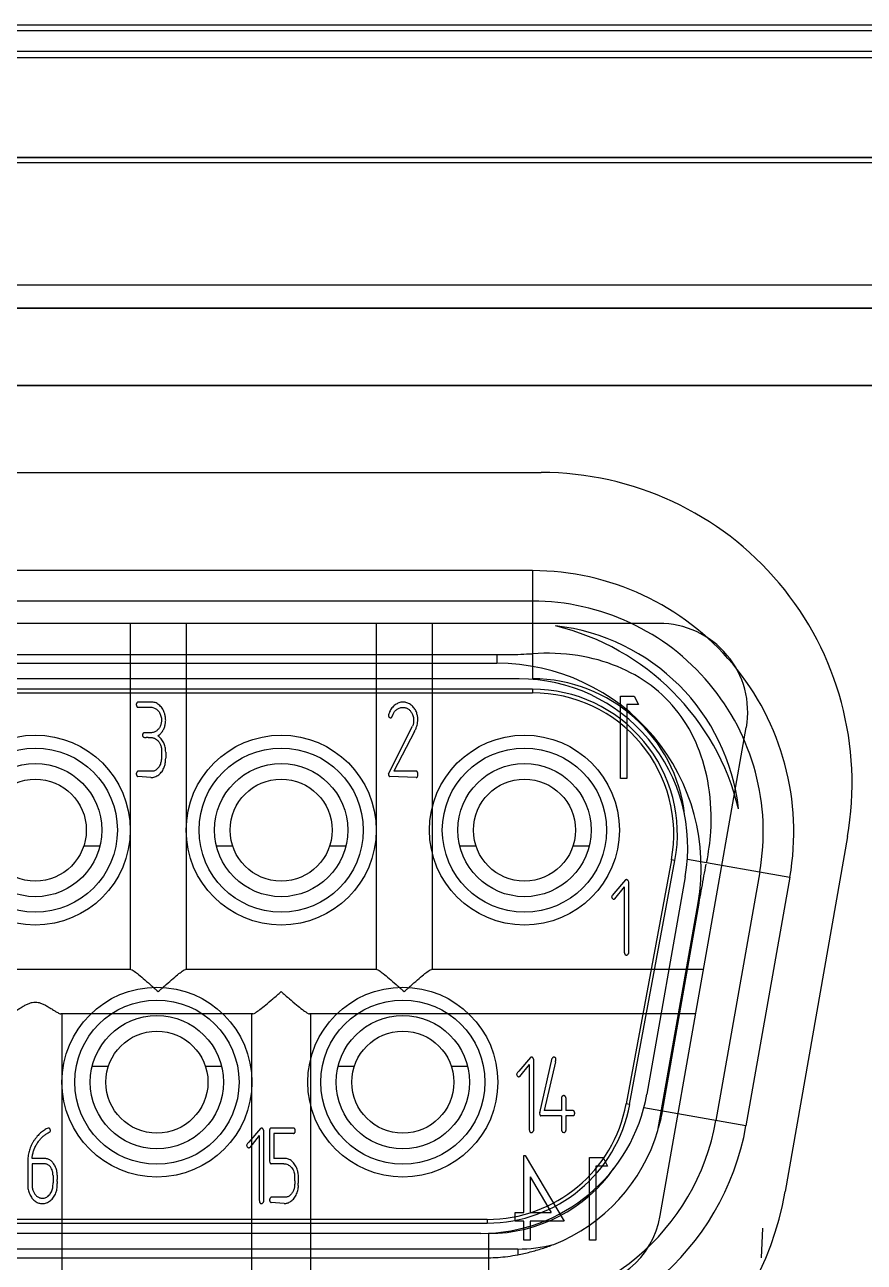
# Model space of a CAD drawing. Header units: millimetres. Extents: x 2423 to 7028, y 909 to 2460.
# Drawn here: x 5359.82 to 5369.28, y 2052.64 to 2066.58 of the extents above; entities that cross this region are included whole.
import ezdxf

# ---------------------------------------------------------------- set-up
doc = ezdxf.new("R2010")
doc.units = ezdxf.units.MM

msp = doc.modelspace()

# ---------------------------------------------------------------- linework, layer by layer
for p, q in [((5319.893, 2066.582), (5377.893, 2066.582)), ((5377.893, 2066.514), (5319.893, 2066.514)), ((5377.893, 2066.282), (5319.893, 2066.282)), ((5319.893, 2066.214), (5377.893, 2066.214)), ((5322.843, 2065.087), (5374.943, 2065.087)), ((5374.943, 2065.086), (5322.843, 2065.086)), ((5374.893, 2065.024), (5322.893, 2065.024)), ((5322.893, 2063.65), (5374.893, 2063.65)), ((5374.743, 2063.388), (5323.043, 2063.388)), ((5323.043, 2063.387), (5374.743, 2063.387)), ((5323.468, 2062.517), (5374.318, 2062.517)), ((5374.318, 2062.516), (5323.468, 2062.516)), ((5332.143, 2061.537), (5365.643, 2061.537)), ((5365.543, 2060.431), (5332.243, 2060.431)), ((5365.543, 2060.431), (5365.543, 2059.212)), ((5365.543, 2060.087), (5332.243, 2060.087)), ((5366.968, 2059.837), (5330.818, 2059.837)), ((5361.013, 2059.837), (5361.013, 2055.937)), ((5361.643, 2059.837), (5361.643, 2055.937)), ((5363.783, 2059.837), (5363.783, 2055.937)), ((5364.413, 2059.837), (5364.413, 2055.937)), ((5332.643, 2059.485), (5365.143, 2059.485)), ((5332.643, 2059.387), (5365.143, 2059.387)), ((5365.143, 2059.485), (5365.143, 2059.387)), ((5365.393, 2059.212), (5332.393, 2059.212)), ((5365.543, 2059.095), (5332.243, 2059.095)), ((5332.243, 2059.055), (5365.543, 2059.055)), ((5365.543, 2059.095), (5365.543, 2059.055)), ((5366.535, 2058.087), (5366.535, 2059.017)), ((5366.535, 2059.017), (5366.688, 2059.017)), ((5366.688, 2059.017), (5366.738, 2058.922)), ((5361.259, 2058.89), (5361.098, 2058.89)), ((5361.262, 2058.949), (5361.099, 2058.949)), ((5361.284, 2058.883), (5361.259, 2058.89)), ((5366.606, 2058.922), (5366.606, 2058.087)), ((5366.738, 2058.922), (5366.606, 2058.922)), ((5363.963, 2058.789), (5363.973, 2058.814)), ((5361.231, 2058.603), (5361.215, 2058.603)), ((5363.922, 2058.143), (5364.193, 2058.679)), ((5364.216, 2058.62), (5363.981, 2058.17)), ((5366.983, 2053.163), (5367.952, 2058.663)), ((5361.213, 2058.55), (5361.191, 2058.55)), ((5361.364, 2058.42), (5361.364, 2058.401)), ((5361.364, 2058.367), (5361.364, 2058.332)), ((5361.412, 2058.386), (5361.412, 2058.318)), ((5361.098, 2058.17), (5361.092, 2058.166)), ((5361.259, 2058.17), (5361.098, 2058.17)), ((5363.922, 2058.144), (5363.922, 2058.131)), ((5364.239, 2058.17), (5363.981, 2058.17)), ((5361.246, 2058.099), (5361.097, 2058.111)), ((5364.235, 2058.099), (5363.937, 2058.111)), ((5366.606, 2058.087), (5366.535, 2058.087)), ((5360.671, 2057.327), (5360.489, 2057.327)), ((5362.167, 2057.327), (5361.985, 2057.327)), ((5363.441, 2057.327), (5363.259, 2057.327)), ((5364.907, 2057.327), (5364.725, 2057.327)), ((5366.181, 2057.327), (5365.999, 2057.327)), ((5369.09, 2057.434), (5368.39, 2053.434)), ((5367.108, 2057.172), (5366.599, 2054.422)), ((5366.638, 2054.415), (5367.148, 2057.165)), ((5367.148, 2057.165), (5367.108, 2057.172)), ((5367.288, 2057.179), (5368.442, 2056.976)), ((5367.494, 2057.087), (5367.501, 2057.123)), ((5368.103, 2057.036), (5367.609, 2054.236)), ((5366.592, 2056.945), (5366.459, 2056.791)), ((5366.621, 2056.934), (5366.624, 2056.922)), ((5366.624, 2056.922), (5366.624, 2056.118)), ((5367.264, 2056.982), (5366.832, 2054.532)), ((5368.442, 2056.976), (5367.948, 2054.176)), ((5366.459, 2056.791), (5366.444, 2056.774)), ((5366.577, 2056.867), (5366.469, 2056.731)), ((5366.577, 2056.867), (5366.577, 2056.148)), ((5366.956, 2054.124), (5367.408, 2056.688)), ((5367.007, 2054.342), (5367.42, 2056.685)), ((5367.408, 2056.688), (5367.42, 2056.685)), ((5361.019, 2055.937), (5358.866, 2055.937)), ((5363.789, 2055.937), (5361.636, 2055.937)), ((5367.472, 2055.937), (5364.406, 2055.937)), ((5362.393, 2055.437), (5360.232, 2055.437)), ((5360.243, 2055.437), (5360.243, 2052.337)), ((5362.383, 2052.337), (5362.383, 2055.437)), ((5367.384, 2055.437), (5363.033, 2055.437)), ((5363.043, 2055.437), (5363.043, 2052.337)), ((5365.522, 2054.945), (5365.389, 2054.791)), ((5365.551, 2054.934), (5365.554, 2054.922)), ((5365.625, 2054.32), (5365.767, 2054.936)), ((5360.585, 2054.847), (5360.767, 2054.847)), ((5361.859, 2054.847), (5362.041, 2054.847)), ((5363.355, 2054.847), (5363.537, 2054.847)), ((5364.629, 2054.847), (5364.811, 2054.847)), ((5365.389, 2054.791), (5365.374, 2054.774)), ((5365.507, 2054.867), (5365.399, 2054.731)), ((5365.507, 2054.867), (5365.507, 2054.148)), ((5365.554, 2054.922), (5365.554, 2054.118)), ((5365.801, 2054.895), (5365.674, 2054.347)), ((5365.872, 2054.496), (5365.872, 2054.347)), ((5365.919, 2054.49), (5365.919, 2054.347)), ((5366.638, 2054.415), (5366.599, 2054.422)), ((5367.948, 2054.176), (5366.798, 2054.379)), ((5365.626, 2054.324), (5365.624, 2054.309)), ((5365.872, 2054.288), (5365.638, 2054.288)), ((5365.872, 2054.347), (5365.674, 2054.347)), ((5365.872, 2054.288), (5365.872, 2054.122)), ((5366.003, 2054.347), (5365.919, 2054.347)), ((5365.919, 2054.288), (5365.919, 2054.122)), ((5366.003, 2054.288), (5365.919, 2054.288)), ((5362.481, 2054.145), (5362.348, 2053.991)), ((5362.51, 2054.134), (5362.513, 2054.122)), ((5362.513, 2054.122), (5362.513, 2053.318)), ((5362.583, 2054.13), (5362.583, 2053.776)), ((5362.6, 2054.149), (5362.594, 2054.147)), ((5362.858, 2054.149), (5362.6, 2054.149)), ((5362.63, 2054.09), (5362.63, 2053.807)), ((5362.847, 2054.09), (5362.63, 2054.09)), ((5365.884, 2054.103), (5365.896, 2054.099)), ((5362.348, 2053.991), (5362.333, 2053.974)), ((5362.466, 2054.067), (5362.358, 2053.931)), ((5362.466, 2054.067), (5362.466, 2053.348)), ((5365.445, 2053.197), (5365.445, 2053.841)), ((5365.445, 2053.841), (5365.46, 2053.841)), ((5365.46, 2053.841), (5365.899, 2053.102)), ((5366.185, 2052.887), (5366.185, 2053.817)), ((5366.185, 2053.817), (5366.338, 2053.817)), ((5366.338, 2053.817), (5366.388, 2053.722)), ((5359.859, 2053.787), (5359.859, 2053.493)), ((5360.042, 2053.807), (5359.907, 2053.807)), ((5359.907, 2053.748), (5359.907, 2053.518)), ((5360.042, 2053.748), (5359.907, 2053.748)), ((5362.583, 2053.776), (5362.585, 2053.762)), ((5362.744, 2053.748), (5362.599, 2053.748)), ((5362.763, 2053.807), (5362.63, 2053.807)), ((5366.256, 2053.722), (5366.256, 2052.887)), ((5366.388, 2053.722), (5366.256, 2053.722)), ((5360.143, 2053.615), (5360.143, 2053.532)), ((5360.19, 2053.619), (5360.19, 2053.572)), ((5360.19, 2053.548), (5360.19, 2053.524)), ((5365.517, 2053.599), (5365.517, 2053.197)), ((5365.517, 2053.599), (5365.755, 2053.197)), ((5362.599, 2053.37), (5362.594, 2053.366)), ((5362.759, 2053.37), (5362.599, 2053.37)), ((5362.745, 2053.299), (5362.599, 2053.311)), ((5365.033, 2053.12), (5332.752, 2053.12)), ((5365.033, 2053.12), (5365.033, 2053.079)), ((5365.35, 2053.102), (5365.35, 2053.197)), ((5365.35, 2053.197), (5365.445, 2053.197)), ((5365.517, 2053.197), (5365.755, 2053.197)), ((5332.752, 2053.079), (5365.033, 2053.079)), ((5365.445, 2053.102), (5365.35, 2053.102)), ((5365.445, 2052.887), (5365.445, 2053.102)), ((5365.517, 2053.102), (5365.517, 2052.887)), ((5365.899, 2053.102), (5365.517, 2053.102)), ((5368.136, 2053.021), (5368.119, 2052.687)), ((5364.961, 2052.962), (5332.825, 2052.962)), ((5365.049, 2052.962), (5365.049, 2051.743)), ((5365.517, 2052.887), (5365.445, 2052.887)), ((5366.256, 2052.887), (5366.185, 2052.887)), ((5365.377, 2052.787), (5332.408, 2052.787)), ((5365.377, 2052.787), (5365.377, 2052.722)), ((5332.736, 2052.689), (5365.049, 2052.689))]:
    msp.add_line(p, q)
for centre, radius in [((5359.943, 2057.507), 1.07), ((5362.713, 2057.507), 1.07), ((5365.453, 2057.507), 1.07), ((5359.943, 2057.507), 0.925), ((5362.713, 2057.507), 0.925), ((5365.453, 2057.507), 0.925), ((5359.943, 2057.507), 0.75), ((5362.713, 2057.507), 0.75), ((5365.453, 2057.507), 0.75), ((5359.943, 2057.507), 0.575), ((5362.713, 2057.507), 0.575), ((5365.453, 2057.507), 0.575), ((5361.313, 2054.667), 1.07), ((5364.083, 2054.667), 1.07), ((5361.313, 2054.667), 0.925), ((5364.083, 2054.667), 0.925), ((5361.313, 2054.667), 0.75), ((5364.083, 2054.667), 0.75), ((5361.313, 2054.667), 0.575), ((5364.083, 2054.667), 0.575)]:
    msp.add_circle(centre, radius)
for centre, radius, start, end in [((5365.643, 2058.037), 3.5, 350.07, 90), ((5365.543, 2057.487), 2.944, 350, 90), ((5365.543, 2057.487), 2.6, 350, 90), ((5365.143, 2057.087), 2.8, 13.6441, 76.3559), ((5365.543, 2057.487), 2.336, 6.4037, 83.5963), ((5366.968, 2058.837), 1, 350, 90), ((5365.143, 2057.087), 2.3, 350, 90), ((5365.393, 2057.312), 1.9, 350, 90), ((5365.543, 2057.487), 1.725, 6.3658, 90.0077), ((5365.543, 2057.462), 1.633, 349.5, 90), ((5365.543, 2057.462), 1.592, 349.5, 90), ((5365.068, 2057.644), 2.488, 348.3467, 356.39), ((5364.961, 2054.862), 1.9, 270, 350), ((5365.033, 2054.712), 1.592, 270, 349.5), ((5365.033, 2054.712), 1.633, 270, 349.5), ((5365.049, 2054.687), 2.6, 270, 350), ((5365.051, 2054.688), 1.987, 343.5072, 349.9594), ((5365.049, 2054.687), 2.944, 270, 350), ((5365.049, 2054.687), 1.988, 291.6458, 343.5519), ((5365.049, 2054.687), 1.725, 269.9984, 324.9718), ((5364.942, 2054.037), 3.5, 270, 350.07), ((5365.998, 2053.337), 1, 270, 350), ((5365.377, 2054.387), 1.6, 270, 284.6596)]:
    msp.add_arc(centre, radius, start, end)
for points, knots in [([(5365.143, 2059.485), (5365.188, 2059.485), (5365.278, 2059.485), (5365.411, 2059.488), (5365.499, 2059.493), (5365.543, 2059.495)], [0, 0, 0, 0, 0.341037, 0.674342, 1, 1, 1, 1]), ([(5367.551, 2057.487), (5367.562, 2057.659), (5367.548, 2057.989), (5367.424, 2058.45), (5367.203, 2058.842), (5366.89, 2059.153), (5366.499, 2059.37), (5366.041, 2059.494), (5365.714, 2059.506), (5365.543, 2059.495)], [0, 0, 0, 0, 0.158792, 0.300771, 0.435428, 0.56746, 0.701258, 0.842396, 1, 1, 1, 1]), ([(5361.099, 2058.949), (5361.096, 2058.948), (5361.09, 2058.945), (5361.085, 2058.937), (5361.082, 2058.929), (5361.081, 2058.923), (5361.081, 2058.92)], [0, 0, 0, 0, 0.246303, 0.507617, 0.766489, 1, 1, 1, 1]), ([(5361.081, 2058.92), (5361.081, 2058.918), (5361.082, 2058.913), (5361.084, 2058.906), (5361.086, 2058.9), (5361.089, 2058.895), (5361.093, 2058.892), (5361.096, 2058.89), (5361.098, 2058.89)], [0, 0, 0, 0, 0.144199, 0.425787, 0.589596, 0.73308, 0.866155, 1, 1, 1, 1]), ([(5361.401, 2058.818), (5361.398, 2058.827), (5361.392, 2058.844), (5361.38, 2058.869), (5361.364, 2058.891), (5361.346, 2058.911), (5361.326, 2058.928), (5361.305, 2058.94), (5361.284, 2058.947), (5361.269, 2058.948), (5361.262, 2058.949)], [0, 0, 0, 0, 0.136578, 0.270576, 0.403169, 0.536459, 0.664992, 0.78176, 0.892539, 1, 1, 1, 1]), ([(5361.284, 2058.883), (5361.29, 2058.88), (5361.301, 2058.875), (5361.317, 2058.863), (5361.331, 2058.848), (5361.343, 2058.831), (5361.352, 2058.812), (5361.359, 2058.791), (5361.364, 2058.77), (5361.364, 2058.755), (5361.364, 2058.748)], [0, 0, 0, 0, 0.114797, 0.230312, 0.350078, 0.477438, 0.607575, 0.737386, 0.866933, 1, 1, 1, 1]), ([(5363.934, 2058.838), (5363.932, 2058.833), (5363.929, 2058.825), (5363.925, 2058.813), (5363.922, 2058.805), (5363.922, 2058.8), (5363.922, 2058.798)], [0, 0, 0, 0, 0.357566, 0.645467, 0.858871, 1, 1, 1, 1]), ([(5364.086, 2058.949), (5364.078, 2058.949), (5364.062, 2058.948), (5364.039, 2058.942), (5364.017, 2058.932), (5363.996, 2058.92), (5363.977, 2058.903), (5363.96, 2058.884), (5363.945, 2058.862), (5363.938, 2058.846), (5363.934, 2058.838)], [0, 0, 0, 0, 0.120579, 0.239462, 0.358345, 0.481274, 0.60656, 0.733056, 0.863098, 1, 1, 1, 1]), ([(5363.973, 2058.814), (5363.976, 2058.82), (5363.98, 2058.83), (5363.991, 2058.845), (5364.003, 2058.858), (5364.018, 2058.869), (5364.034, 2058.878), (5364.051, 2058.885), (5364.068, 2058.889), (5364.079, 2058.89), (5364.085, 2058.89)], [0, 0, 0, 0, 0.124644, 0.247311, 0.373823, 0.505272, 0.637123, 0.761579, 0.881684, 1, 1, 1, 1]), ([(5364.085, 2058.89), (5364.09, 2058.89), (5364.1, 2058.889), (5364.114, 2058.886), (5364.128, 2058.881), (5364.141, 2058.874), (5364.153, 2058.865), (5364.165, 2058.854), (5364.175, 2058.841), (5364.181, 2058.831), (5364.185, 2058.826)], [0, 0, 0, 0, 0.121565, 0.239695, 0.356257, 0.474118, 0.59457, 0.721216, 0.855947, 1, 1, 1, 1]), ([(5364.108, 2058.947), (5364.105, 2058.947), (5364.1, 2058.948), (5364.094, 2058.948), (5364.089, 2058.949), (5364.087, 2058.949), (5364.086, 2058.949)], [0, 0, 0, 0, 0.368674, 0.659377, 0.872344, 1, 1, 1, 1]), ([(5364.239, 2058.827), (5364.237, 2058.835), (5364.231, 2058.85), (5364.219, 2058.871), (5364.204, 2058.89), (5364.187, 2058.908), (5364.169, 2058.923), (5364.149, 2058.934), (5364.129, 2058.943), (5364.115, 2058.945), (5364.108, 2058.947)], [0, 0, 0, 0, 0.131927, 0.260928, 0.389797, 0.520976, 0.649498, 0.769818, 0.885803, 1, 1, 1, 1]), ([(5361.364, 2058.748), (5361.364, 2058.741), (5361.364, 2058.728), (5361.361, 2058.71), (5361.356, 2058.692), (5361.35, 2058.676), (5361.341, 2058.66), (5361.33, 2058.646), (5361.318, 2058.633), (5361.308, 2058.625), (5361.303, 2058.622)], [0, 0, 0, 0, 0.134336, 0.263787, 0.387251, 0.508785, 0.628432, 0.748694, 0.872275, 1, 1, 1, 1]), ([(5361.356, 2058.596), (5361.36, 2058.601), (5361.369, 2058.611), (5361.381, 2058.628), (5361.39, 2058.645), (5361.398, 2058.663), (5361.404, 2058.683), (5361.408, 2058.703), (5361.411, 2058.724), (5361.412, 2058.739), (5361.412, 2058.746)], [0, 0, 0, 0, 0.122597, 0.243705, 0.364282, 0.485431, 0.6079, 0.734037, 0.86407, 1, 1, 1, 1]), ([(5361.412, 2058.746), (5361.412, 2058.752), (5361.411, 2058.764), (5361.409, 2058.781), (5361.406, 2058.8), (5361.403, 2058.812), (5361.401, 2058.818)], [0, 0, 0, 0, 0.236572, 0.48187, 0.735568, 1, 1, 1, 1]), ([(5363.922, 2058.798), (5363.922, 2058.796), (5363.922, 2058.791), (5363.924, 2058.787), (5363.925, 2058.785)], [0, 0, 0, 0, 0.500808, 1, 1, 1, 1]), ([(5363.925, 2058.785), (5363.925, 2058.784), (5363.927, 2058.78), (5363.931, 2058.777), (5363.937, 2058.774), (5363.941, 2058.773), (5363.943, 2058.773)], [0, 0, 0, 0, 0.235775, 0.471951, 0.720621, 1, 1, 1, 1]), ([(5363.943, 2058.773), (5363.945, 2058.773), (5363.95, 2058.773), (5363.956, 2058.777), (5363.961, 2058.782), (5363.962, 2058.786), (5363.963, 2058.789)], [0, 0, 0, 0, 0.247814, 0.476683, 0.720915, 1, 1, 1, 1]), ([(5364.185, 2058.826), (5364.188, 2058.82), (5364.194, 2058.808), (5364.2, 2058.788), (5364.204, 2058.766), (5364.205, 2058.751), (5364.205, 2058.743)], [0, 0, 0, 0, 0.2329, 0.475204, 0.728536, 1, 1, 1, 1]), ([(5364.205, 2058.743), (5364.205, 2058.737), (5364.205, 2058.726), (5364.202, 2058.709), (5364.199, 2058.693), (5364.195, 2058.684), (5364.193, 2058.679)], [0, 0, 0, 0, 0.265175, 0.518288, 0.76377, 1, 1, 1, 1]), ([(5364.216, 2058.62), (5364.221, 2058.632), (5364.232, 2058.654), (5364.243, 2058.687), (5364.251, 2058.72), (5364.252, 2058.742), (5364.252, 2058.752)], [0, 0, 0, 0, 0.27579, 0.531625, 0.772114, 1, 1, 1, 1]), ([(5364.252, 2058.752), (5364.252, 2058.758), (5364.252, 2058.771), (5364.249, 2058.789), (5364.245, 2058.808), (5364.241, 2058.82), (5364.239, 2058.827)], [0, 0, 0, 0, 0.242582, 0.489414, 0.739966, 1, 1, 1, 1]), ([(5361.164, 2058.602), (5361.162, 2058.601), (5361.158, 2058.598), (5361.154, 2058.593), (5361.152, 2058.586), (5361.152, 2058.58), (5361.151, 2058.578)], [0, 0, 0, 0, 0.232405, 0.458396, 0.713283, 1, 1, 1, 1]), ([(5361.151, 2058.578), (5361.152, 2058.575), (5361.152, 2058.57), (5361.154, 2058.566), (5361.154, 2058.564)], [0, 0, 0, 0, 0.546561, 1, 1, 1, 1]), ([(5361.154, 2058.564), (5361.156, 2058.562), (5361.158, 2058.557), (5361.167, 2058.553), (5361.178, 2058.55), (5361.187, 2058.55), (5361.191, 2058.55)], [0, 0, 0, 0, 0.187048, 0.400256, 0.664303, 1, 1, 1, 1]), ([(5361.198, 2058.604), (5361.196, 2058.604), (5361.191, 2058.604), (5361.184, 2058.604), (5361.174, 2058.603), (5361.168, 2058.602), (5361.164, 2058.602)], [0, 0, 0, 0, 0.178918, 0.406785, 0.678614, 1, 1, 1, 1]), ([(5361.215, 2058.603), (5361.211, 2058.604), (5361.206, 2058.604), (5361.2, 2058.604), (5361.198, 2058.604)], [0, 0, 0, 0, 0.600932, 1, 1, 1, 1]), ([(5361.213, 2058.55), (5361.217, 2058.55), (5361.224, 2058.551), (5361.231, 2058.551), (5361.234, 2058.551)], [0, 0, 0, 0, 0.569618, 1, 1, 1, 1]), ([(5361.303, 2058.622), (5361.299, 2058.619), (5361.289, 2058.613), (5361.272, 2058.607), (5361.252, 2058.604), (5361.239, 2058.603), (5361.231, 2058.603)], [0, 0, 0, 0, 0.214262, 0.446509, 0.706853, 1, 1, 1, 1]), ([(5361.234, 2058.551), (5361.24, 2058.551), (5361.25, 2058.55), (5361.265, 2058.548), (5361.279, 2058.545), (5361.287, 2058.541), (5361.291, 2058.539)], [0, 0, 0, 0, 0.282348, 0.538725, 0.778606, 1, 1, 1, 1]), ([(5361.324, 2058.568), (5361.33, 2058.573), (5361.341, 2058.581), (5361.351, 2058.591), (5361.356, 2058.596)], [0, 0, 0, 0, 0.536968, 1, 1, 1, 1]), ([(5361.412, 2058.386), (5361.412, 2058.396), (5361.411, 2058.415), (5361.407, 2058.443), (5361.4, 2058.469), (5361.39, 2058.492), (5361.378, 2058.514), (5361.363, 2058.534), (5361.345, 2058.553), (5361.331, 2058.563), (5361.324, 2058.568)], [0, 0, 0, 0, 0.139337, 0.27133, 0.39726, 0.518217, 0.637016, 0.755734, 0.875838, 1, 1, 1, 1]), ([(5361.291, 2058.539), (5361.296, 2058.536), (5361.307, 2058.529), (5361.321, 2058.518), (5361.333, 2058.505), (5361.343, 2058.491), (5361.352, 2058.475), (5361.358, 2058.458), (5361.363, 2058.44), (5361.364, 2058.427), (5361.364, 2058.42)], [0, 0, 0, 0, 0.128874, 0.251526, 0.3717, 0.49153, 0.611465, 0.734909, 0.864341, 1, 1, 1, 1]), ([(5361.361, 2058.282), (5361.359, 2058.275), (5361.356, 2058.261), (5361.348, 2058.24), (5361.337, 2058.221), (5361.324, 2058.203), (5361.31, 2058.189), (5361.294, 2058.178), (5361.277, 2058.171), (5361.265, 2058.17), (5361.259, 2058.17)], [0, 0, 0, 0, 0.136687, 0.270851, 0.40353, 0.538778, 0.667091, 0.783376, 0.892213, 1, 1, 1, 1]), ([(5361.364, 2058.332), (5361.364, 2058.323), (5361.364, 2058.306), (5361.362, 2058.29), (5361.361, 2058.282)], [0, 0, 0, 0, 0.546177, 1, 1, 1, 1]), ([(5361.364, 2058.401), (5361.364, 2058.399), (5361.364, 2058.394), (5361.364, 2058.386), (5361.364, 2058.377), (5361.364, 2058.37), (5361.364, 2058.367)], [0, 0, 0, 0, 0.194007, 0.419566, 0.69346, 1, 1, 1, 1]), ([(5361.396, 2058.218), (5361.398, 2058.224), (5361.404, 2058.237), (5361.408, 2058.261), (5361.411, 2058.288), (5361.412, 2058.308), (5361.412, 2058.318)], [0, 0, 0, 0, 0.193328, 0.423175, 0.690729, 1, 1, 1, 1]), ([(5361.092, 2058.166), (5361.09, 2058.164), (5361.087, 2058.161), (5361.084, 2058.155), (5361.082, 2058.148), (5361.081, 2058.142), (5361.081, 2058.139)], [0, 0, 0, 0, 0.227591, 0.459256, 0.714939, 1, 1, 1, 1]), ([(5361.081, 2058.139), (5361.081, 2058.136), (5361.082, 2058.13), (5361.085, 2058.121), (5361.09, 2058.115), (5361.094, 2058.112), (5361.097, 2058.111)], [0, 0, 0, 0, 0.287593, 0.535878, 0.766121, 1, 1, 1, 1]), ([(5361.246, 2058.099), (5361.254, 2058.099), (5361.269, 2058.1), (5361.292, 2058.106), (5361.314, 2058.117), (5361.335, 2058.131), (5361.355, 2058.149), (5361.371, 2058.169), (5361.386, 2058.192), (5361.393, 2058.209), (5361.396, 2058.218)], [0, 0, 0, 0, 0.114664, 0.230117, 0.34853, 0.473999, 0.60365, 0.732499, 0.863578, 1, 1, 1, 1]), ([(5364.252, 2058.147), (5364.251, 2058.15), (5364.25, 2058.155), (5364.247, 2058.162), (5364.244, 2058.167), (5364.241, 2058.169), (5364.239, 2058.17)], [0, 0, 0, 0, 0.317369, 0.580773, 0.807678, 1, 1, 1, 1]), ([(5364.251, 2058.117), (5364.251, 2058.118), (5364.252, 2058.122), (5364.252, 2058.128), (5364.252, 2058.137), (5364.252, 2058.144), (5364.252, 2058.147)], [0, 0, 0, 0, 0.144948, 0.355944, 0.644901, 1, 1, 1, 1]), ([(5363.922, 2058.131), (5363.922, 2058.129), (5363.922, 2058.124), (5363.926, 2058.118), (5363.931, 2058.114), (5363.935, 2058.112), (5363.937, 2058.111)], [0, 0, 0, 0, 0.249068, 0.483247, 0.723549, 1, 1, 1, 1]), ([(5364.235, 2058.099), (5364.237, 2058.099), (5364.241, 2058.1), (5364.245, 2058.104), (5364.249, 2058.11), (5364.25, 2058.114), (5364.251, 2058.117)], [0, 0, 0, 0, 0.203885, 0.429749, 0.684734, 1, 1, 1, 1]), ([(5367.42, 2056.685), (5367.428, 2056.732), (5367.445, 2056.823), (5367.469, 2056.957), (5367.485, 2057.044), (5367.494, 2057.087)], [0, 0, 0, 0, 0.346013, 0.679351, 1, 1, 1, 1]), ([(5366.603, 2056.949), (5366.6, 2056.949), (5366.597, 2056.949), (5366.593, 2056.946), (5366.592, 2056.945)], [0, 0, 0, 0, 0.545324, 1, 1, 1, 1]), ([(5366.621, 2056.934), (5366.62, 2056.937), (5366.619, 2056.941), (5366.614, 2056.945), (5366.609, 2056.948), (5366.605, 2056.949), (5366.603, 2056.949)], [0, 0, 0, 0, 0.27916, 0.520292, 0.750713, 1, 1, 1, 1]), ([(5366.444, 2056.774), (5366.442, 2056.771), (5366.437, 2056.765), (5366.436, 2056.758), (5366.435, 2056.754)], [0, 0, 0, 0, 0.551921, 1, 1, 1, 1]), ([(5366.435, 2056.754), (5366.435, 2056.752), (5366.436, 2056.749), (5366.437, 2056.746), (5366.438, 2056.744)], [0, 0, 0, 0, 0.497688, 1, 1, 1, 1]), ([(5366.438, 2056.744), (5366.44, 2056.741), (5366.442, 2056.735), (5366.45, 2056.73), (5366.456, 2056.729), (5366.458, 2056.728), (5366.458, 2056.728)], [0, 0, 0, 0, 0.387727, 0.71051, 0.948473, 1, 1, 1, 1]), ([(5366.458, 2056.728), (5366.46, 2056.728), (5366.464, 2056.728), (5366.467, 2056.73), (5366.469, 2056.731)], [0, 0, 0, 0, 0.504124, 1, 1, 1, 1]), ([(5366.577, 2056.148), (5366.577, 2056.142), (5366.577, 2056.131), (5366.58, 2056.117), (5366.584, 2056.107), (5366.59, 2056.103), (5366.592, 2056.101)], [0, 0, 0, 0, 0.353853, 0.629664, 0.836093, 1, 1, 1, 1]), ([(5366.592, 2056.101), (5366.593, 2056.101), (5366.596, 2056.099), (5366.598, 2056.099), (5366.599, 2056.099)], [0, 0, 0, 0, 0.556803, 1, 1, 1, 1]), ([(5366.599, 2056.099), (5366.602, 2056.099), (5366.607, 2056.099), (5366.611, 2056.102), (5366.614, 2056.103)], [0, 0, 0, 0, 0.508267, 1, 1, 1, 1]), ([(5366.614, 2056.103), (5366.616, 2056.105), (5366.621, 2056.109), (5366.623, 2056.116), (5366.624, 2056.118)], [0, 0, 0, 0, 0.575373, 1, 1, 1, 1]), ([(5361.019, 2055.937), (5361.029, 2055.937), (5361.055, 2055.919), (5361.1, 2055.886), (5361.163, 2055.832), (5361.241, 2055.764), (5361.297, 2055.714), (5361.328, 2055.687)], [0, 0, 0, 0, 0.073316, 0.220615, 0.430985, 0.693963, 1, 1, 1, 1]), ([(5361.328, 2055.687), (5361.358, 2055.714), (5361.414, 2055.764), (5361.492, 2055.832), (5361.555, 2055.886), (5361.6, 2055.919), (5361.626, 2055.937), (5361.636, 2055.937)], [0, 0, 0, 0, 0.305988, 0.568991, 0.779342, 0.926588, 1, 1, 1, 1]), ([(5363.789, 2055.937), (5363.799, 2055.937), (5363.825, 2055.919), (5363.87, 2055.886), (5363.933, 2055.832), (5364.011, 2055.764), (5364.067, 2055.714), (5364.098, 2055.687)], [0, 0, 0, 0, 0.073316, 0.220615, 0.430985, 0.693963, 1, 1, 1, 1]), ([(5364.098, 2055.687), (5364.128, 2055.714), (5364.184, 2055.764), (5364.262, 2055.832), (5364.325, 2055.886), (5364.37, 2055.919), (5364.396, 2055.937), (5364.406, 2055.937)], [0, 0, 0, 0, 0.305988, 0.568991, 0.779342, 0.926588, 1, 1, 1, 1]), ([(5362.393, 2055.437), (5362.403, 2055.437), (5362.431, 2055.455), (5362.479, 2055.488), (5362.544, 2055.542), (5362.624, 2055.61), (5362.682, 2055.66), (5362.713, 2055.687)], [0, 0, 0, 0, 0.078486, 0.227894, 0.437701, 0.698117, 1, 1, 1, 1]), ([(5362.713, 2055.687), (5362.744, 2055.66), (5362.801, 2055.61), (5362.881, 2055.542), (5362.946, 2055.488), (5362.994, 2055.455), (5363.022, 2055.437), (5363.033, 2055.437)], [0, 0, 0, 0, 0.301654, 0.562482, 0.772077, 0.921467, 1, 1, 1, 1]), ([(5359.654, 2055.437), (5359.666, 2055.437), (5359.689, 2055.451), (5359.723, 2055.47), (5359.758, 2055.492), (5359.796, 2055.516), (5359.835, 2055.538), (5359.872, 2055.555), (5359.907, 2055.566), (5359.931, 2055.568), (5359.943, 2055.568)], [0, 0, 0, 0, 0.121032, 0.231439, 0.366608, 0.512536, 0.651644, 0.777843, 0.893253, 1, 1, 1, 1]), ([(5359.943, 2055.568), (5359.954, 2055.568), (5359.978, 2055.566), (5360.014, 2055.555), (5360.051, 2055.538), (5360.089, 2055.516), (5360.127, 2055.492), (5360.163, 2055.47), (5360.196, 2055.451), (5360.219, 2055.437), (5360.232, 2055.437)], [0, 0, 0, 0, 0.106755, 0.222209, 0.348408, 0.487472, 0.633378, 0.768538, 0.878937, 1, 1, 1, 1]), ([(5365.533, 2054.949), (5365.53, 2054.949), (5365.527, 2054.949), (5365.523, 2054.946), (5365.522, 2054.945)], [0, 0, 0, 0, 0.545324, 1, 1, 1, 1]), ([(5365.551, 2054.934), (5365.55, 2054.937), (5365.549, 2054.941), (5365.544, 2054.945), (5365.539, 2054.948), (5365.535, 2054.949), (5365.533, 2054.949)], [0, 0, 0, 0, 0.27916, 0.520292, 0.750713, 1, 1, 1, 1]), ([(5365.782, 2054.949), (5365.78, 2054.949), (5365.778, 2054.949), (5365.774, 2054.945), (5365.77, 2054.941), (5365.768, 2054.938), (5365.767, 2054.936)], [0, 0, 0, 0, 0.193362, 0.406833, 0.675762, 1, 1, 1, 1]), ([(5365.807, 2054.925), (5365.807, 2054.929), (5365.806, 2054.935), (5365.801, 2054.944), (5365.792, 2054.948), (5365.786, 2054.949), (5365.782, 2054.949)], [0, 0, 0, 0, 0.265355, 0.489144, 0.716058, 1, 1, 1, 1]), ([(5365.801, 2054.895), (5365.802, 2054.898), (5365.804, 2054.905), (5365.805, 2054.914), (5365.806, 2054.92), (5365.807, 2054.924), (5365.807, 2054.925)], [0, 0, 0, 0, 0.370279, 0.659212, 0.869304, 1, 1, 1, 1]), ([(5365.374, 2054.774), (5365.372, 2054.771), (5365.367, 2054.765), (5365.366, 2054.758), (5365.365, 2054.754)], [0, 0, 0, 0, 0.551921, 1, 1, 1, 1]), ([(5365.365, 2054.754), (5365.365, 2054.752), (5365.366, 2054.749), (5365.367, 2054.746), (5365.368, 2054.744)], [0, 0, 0, 0, 0.497688, 1, 1, 1, 1]), ([(5365.368, 2054.744), (5365.37, 2054.741), (5365.372, 2054.735), (5365.38, 2054.73), (5365.386, 2054.729), (5365.388, 2054.728), (5365.388, 2054.728)], [0, 0, 0, 0, 0.387727, 0.71051, 0.948473, 1, 1, 1, 1]), ([(5365.388, 2054.728), (5365.39, 2054.728), (5365.394, 2054.728), (5365.397, 2054.73), (5365.399, 2054.731)], [0, 0, 0, 0, 0.504124, 1, 1, 1, 1]), ([(5365.896, 2054.515), (5365.894, 2054.515), (5365.888, 2054.515), (5365.881, 2054.511), (5365.875, 2054.504), (5365.873, 2054.499), (5365.872, 2054.496)], [0, 0, 0, 0, 0.247905, 0.479174, 0.722434, 1, 1, 1, 1]), ([(5365.908, 2054.511), (5365.907, 2054.512), (5365.903, 2054.515), (5365.899, 2054.515), (5365.896, 2054.515)], [0, 0, 0, 0, 0.46831, 1, 1, 1, 1]), ([(5365.919, 2054.49), (5365.919, 2054.492), (5365.919, 2054.496), (5365.917, 2054.502), (5365.913, 2054.507), (5365.91, 2054.51), (5365.908, 2054.511)], [0, 0, 0, 0, 0.265564, 0.511114, 0.753872, 1, 1, 1, 1]), ([(5365.624, 2054.309), (5365.624, 2054.306), (5365.625, 2054.301), (5365.628, 2054.295), (5365.633, 2054.29), (5365.636, 2054.289), (5365.638, 2054.288)], [0, 0, 0, 0, 0.300717, 0.546281, 0.778328, 1, 1, 1, 1]), ([(5366.017, 2054.33), (5366.016, 2054.332), (5366.015, 2054.336), (5366.012, 2054.341), (5366.008, 2054.345), (5366.005, 2054.346), (5366.003, 2054.347)], [0, 0, 0, 0, 0.298251, 0.552254, 0.787877, 1, 1, 1, 1]), ([(5366.003, 2054.288), (5366.005, 2054.289), (5366.011, 2054.292), (5366.014, 2054.297), (5366.016, 2054.3)], [0, 0, 0, 0, 0.40525, 1, 1, 1, 1]), ([(5366.016, 2054.3), (5366.017, 2054.303), (5366.019, 2054.308), (5366.019, 2054.314), (5366.019, 2054.317)], [0, 0, 0, 0, 0.511842, 1, 1, 1, 1]), ([(5366.019, 2054.317), (5366.019, 2054.318), (5366.019, 2054.323), (5366.018, 2054.327), (5366.017, 2054.33)], [0, 0, 0, 0, 0.344359, 1, 1, 1, 1]), ([(5360.09, 2054.149), (5360.082, 2054.146), (5360.067, 2054.14), (5360.045, 2054.127), (5360.023, 2054.113), (5360.003, 2054.096), (5359.983, 2054.077), (5359.964, 2054.057), (5359.946, 2054.033), (5359.928, 2054.009), (5359.912, 2053.982), (5359.898, 2053.955), (5359.886, 2053.928), (5359.876, 2053.9), (5359.869, 2053.873), (5359.863, 2053.844), (5359.86, 2053.816), (5359.86, 2053.796), (5359.859, 2053.787)], [0, 0, 0, 0, 0.054531, 0.110292, 0.166642, 0.224888, 0.285077, 0.347605, 0.412528, 0.48064, 0.54914, 0.615795, 0.681447, 0.745837, 0.809543, 0.872947, 0.93603, 1, 1, 1, 1]), ([(5360.071, 2054.085), (5360.075, 2054.087), (5360.082, 2054.091), (5360.092, 2054.097), (5360.101, 2054.102), (5360.106, 2054.104), (5360.108, 2054.106)], [0, 0, 0, 0, 0.314003, 0.583455, 0.812116, 1, 1, 1, 1]), ([(5360.111, 2054.135), (5360.11, 2054.137), (5360.108, 2054.141), (5360.103, 2054.146), (5360.097, 2054.148), (5360.092, 2054.149), (5360.09, 2054.149)], [0, 0, 0, 0, 0.259537, 0.500704, 0.738768, 1, 1, 1, 1]), ([(5360.108, 2054.106), (5360.11, 2054.108), (5360.113, 2054.113), (5360.113, 2054.12), (5360.113, 2054.123)], [0, 0, 0, 0, 0.437637, 1, 1, 1, 1]), ([(5360.113, 2054.123), (5360.113, 2054.126), (5360.113, 2054.13), (5360.112, 2054.133), (5360.111, 2054.135)], [0, 0, 0, 0, 0.591785, 1, 1, 1, 1]), ([(5362.492, 2054.149), (5362.49, 2054.149), (5362.486, 2054.149), (5362.482, 2054.146), (5362.481, 2054.145)], [0, 0, 0, 0, 0.545324, 1, 1, 1, 1]), ([(5362.51, 2054.134), (5362.51, 2054.137), (5362.508, 2054.141), (5362.503, 2054.145), (5362.498, 2054.148), (5362.494, 2054.149), (5362.492, 2054.149)], [0, 0, 0, 0, 0.27916, 0.520292, 0.750713, 1, 1, 1, 1]), ([(5362.594, 2054.147), (5362.591, 2054.144), (5362.586, 2054.14), (5362.584, 2054.133), (5362.583, 2054.13)], [0, 0, 0, 0, 0.481353, 1, 1, 1, 1]), ([(5362.847, 2054.09), (5362.849, 2054.09), (5362.853, 2054.09), (5362.859, 2054.092), (5362.863, 2054.095), (5362.868, 2054.101), (5362.871, 2054.109), (5362.872, 2054.117), (5362.872, 2054.121)], [0, 0, 0, 0, 0.13727, 0.264348, 0.380416, 0.498171, 0.745136, 1, 1, 1, 1]), ([(5362.87, 2054.134), (5362.869, 2054.137), (5362.866, 2054.143), (5362.861, 2054.147), (5362.858, 2054.149)], [0, 0, 0, 0, 0.488508, 1, 1, 1, 1]), ([(5362.872, 2054.121), (5362.872, 2054.123), (5362.872, 2054.128), (5362.871, 2054.132), (5362.87, 2054.134)], [0, 0, 0, 0, 0.594176, 1, 1, 1, 1]), ([(5365.507, 2054.148), (5365.507, 2054.142), (5365.507, 2054.131), (5365.51, 2054.117), (5365.514, 2054.107), (5365.52, 2054.103), (5365.522, 2054.101)], [0, 0, 0, 0, 0.353853, 0.629664, 0.836093, 1, 1, 1, 1]), ([(5365.522, 2054.101), (5365.523, 2054.101), (5365.526, 2054.099), (5365.528, 2054.099), (5365.529, 2054.099)], [0, 0, 0, 0, 0.556803, 1, 1, 1, 1]), ([(5365.529, 2054.099), (5365.532, 2054.099), (5365.537, 2054.099), (5365.541, 2054.102), (5365.544, 2054.103)], [0, 0, 0, 0, 0.508267, 1, 1, 1, 1]), ([(5365.544, 2054.103), (5365.546, 2054.105), (5365.551, 2054.109), (5365.553, 2054.116), (5365.554, 2054.118)], [0, 0, 0, 0, 0.575373, 1, 1, 1, 1]), ([(5365.872, 2054.122), (5365.873, 2054.12), (5365.874, 2054.115), (5365.878, 2054.11), (5365.88, 2054.106), (5365.883, 2054.104), (5365.884, 2054.103)], [0, 0, 0, 0, 0.33784, 0.610643, 0.833485, 1, 1, 1, 1]), ([(5365.896, 2054.099), (5365.899, 2054.099), (5365.904, 2054.1), (5365.911, 2054.105), (5365.916, 2054.112), (5365.918, 2054.118), (5365.919, 2054.122)], [0, 0, 0, 0, 0.230089, 0.446031, 0.695564, 1, 1, 1, 1]), ([(5359.907, 2053.807), (5359.909, 2053.821), (5359.912, 2053.849), (5359.924, 2053.891), (5359.939, 2053.931), (5359.956, 2053.963), (5359.972, 2053.988), (5359.984, 2054.006), (5359.997, 2054.022), (5360.01, 2054.037), (5360.025, 2054.051), (5360.039, 2054.063), (5360.055, 2054.075), (5360.066, 2054.081), (5360.071, 2054.085)], [0, 0, 0, 0, 0.12888, 0.257475, 0.386034, 0.517293, 0.582958, 0.646315, 0.707912, 0.768841, 0.827355, 0.885632, 0.943223, 1, 1, 1, 1]), ([(5362.333, 2053.974), (5362.331, 2053.971), (5362.326, 2053.965), (5362.325, 2053.958), (5362.324, 2053.954)], [0, 0, 0, 0, 0.551921, 1, 1, 1, 1]), ([(5362.324, 2053.954), (5362.325, 2053.952), (5362.325, 2053.949), (5362.327, 2053.946), (5362.327, 2053.944)], [0, 0, 0, 0, 0.497688, 1, 1, 1, 1]), ([(5362.327, 2053.944), (5362.329, 2053.941), (5362.331, 2053.935), (5362.339, 2053.93), (5362.345, 2053.929), (5362.347, 2053.928), (5362.348, 2053.928)], [0, 0, 0, 0, 0.387727, 0.71051, 0.948473, 1, 1, 1, 1]), ([(5362.348, 2053.928), (5362.35, 2053.928), (5362.353, 2053.928), (5362.357, 2053.93), (5362.358, 2053.931)], [0, 0, 0, 0, 0.504124, 1, 1, 1, 1]), ([(5360.167, 2053.72), (5360.163, 2053.727), (5360.156, 2053.74), (5360.143, 2053.758), (5360.129, 2053.773), (5360.114, 2053.785), (5360.098, 2053.795), (5360.08, 2053.802), (5360.061, 2053.806), (5360.048, 2053.806), (5360.042, 2053.807)], [0, 0, 0, 0, 0.144437, 0.279672, 0.405894, 0.526137, 0.642482, 0.759102, 0.877343, 1, 1, 1, 1]), ([(5360.135, 2053.671), (5360.133, 2053.677), (5360.128, 2053.689), (5360.12, 2053.705), (5360.11, 2053.718), (5360.099, 2053.729), (5360.086, 2053.737), (5360.073, 2053.743), (5360.058, 2053.747), (5360.048, 2053.747), (5360.042, 2053.748)], [0, 0, 0, 0, 0.150695, 0.288434, 0.41608, 0.534471, 0.64878, 0.762837, 0.878064, 1, 1, 1, 1]), ([(5360.143, 2053.615), (5360.143, 2053.62), (5360.142, 2053.63), (5360.141, 2053.645), (5360.139, 2053.659), (5360.136, 2053.667), (5360.135, 2053.671)], [0, 0, 0, 0, 0.282295, 0.542951, 0.780674, 1, 1, 1, 1]), ([(5360.19, 2053.619), (5360.19, 2053.628), (5360.19, 2053.645), (5360.185, 2053.671), (5360.178, 2053.696), (5360.17, 2053.712), (5360.167, 2053.72)], [0, 0, 0, 0, 0.248563, 0.494691, 0.744957, 1, 1, 1, 1]), ([(5362.585, 2053.762), (5362.586, 2053.76), (5362.587, 2053.757), (5362.591, 2053.752), (5362.595, 2053.749), (5362.598, 2053.748), (5362.599, 2053.748)], [0, 0, 0, 0, 0.283765, 0.537602, 0.774029, 1, 1, 1, 1]), ([(5362.744, 2053.748), (5362.751, 2053.747), (5362.766, 2053.746), (5362.787, 2053.739), (5362.807, 2053.727), (5362.825, 2053.711), (5362.841, 2053.692), (5362.853, 2053.67), (5362.861, 2053.645), (5362.863, 2053.628), (5362.864, 2053.619)], [0, 0, 0, 0, 0.114921, 0.228526, 0.345545, 0.471852, 0.601186, 0.729943, 0.861328, 1, 1, 1, 1]), ([(5362.897, 2053.672), (5362.894, 2053.682), (5362.889, 2053.699), (5362.876, 2053.724), (5362.861, 2053.747), (5362.844, 2053.767), (5362.825, 2053.785), (5362.805, 2053.797), (5362.784, 2053.805), (5362.77, 2053.806), (5362.763, 2053.807)], [0, 0, 0, 0, 0.141089, 0.277362, 0.411722, 0.545707, 0.672989, 0.787683, 0.895323, 1, 1, 1, 1]), ([(5362.908, 2053.583), (5362.908, 2053.592), (5362.908, 2053.608), (5362.905, 2053.632), (5362.903, 2053.653), (5362.899, 2053.666), (5362.897, 2053.672)], [0, 0, 0, 0, 0.284466, 0.545287, 0.783139, 1, 1, 1, 1]), ([(5360.139, 2053.477), (5360.14, 2053.485), (5360.143, 2053.503), (5360.143, 2053.522), (5360.143, 2053.532)], [0, 0, 0, 0, 0.456715, 1, 1, 1, 1]), ([(5360.19, 2053.548), (5360.19, 2053.552), (5360.189, 2053.561), (5360.19, 2053.569), (5360.19, 2053.572)], [0, 0, 0, 0, 0.574474, 1, 1, 1, 1]), ([(5362.865, 2053.532), (5362.865, 2053.524), (5362.865, 2053.51), (5362.863, 2053.49), (5362.86, 2053.473), (5362.857, 2053.462), (5362.856, 2053.457)], [0, 0, 0, 0, 0.296593, 0.562371, 0.796025, 1, 1, 1, 1]), ([(5362.864, 2053.619), (5362.864, 2053.616), (5362.863, 2053.61), (5362.863, 2053.604), (5362.863, 2053.6)], [0, 0, 0, 0, 0.403068, 1, 1, 1, 1]), ([(5362.863, 2053.6), (5362.863, 2053.595), (5362.864, 2053.583), (5362.864, 2053.568), (5362.865, 2053.555), (5362.865, 2053.546), (5362.865, 2053.538), (5362.865, 2053.534), (5362.865, 2053.532)], [0, 0, 0, 0, 0.21286, 0.509419, 0.665777, 0.800595, 0.911091, 1, 1, 1, 1]), ([(5362.906, 2053.506), (5362.906, 2053.509), (5362.906, 2053.514), (5362.906, 2053.523), (5362.906, 2053.533), (5362.907, 2053.545), (5362.907, 2053.556), (5362.908, 2053.567), (5362.908, 2053.576), (5362.908, 2053.581), (5362.908, 2053.583)], [0, 0, 0, 0, 0.091094, 0.206185, 0.340514, 0.498802, 0.65709, 0.793815, 0.908906, 1, 1, 1, 1]), ([(5359.859, 2053.493), (5359.86, 2053.484), (5359.86, 2053.468), (5359.866, 2053.443), (5359.874, 2053.418), (5359.882, 2053.402), (5359.886, 2053.393)], [0, 0, 0, 0, 0.238841, 0.483679, 0.735062, 1, 1, 1, 1]), ([(5359.886, 2053.393), (5359.89, 2053.386), (5359.898, 2053.371), (5359.913, 2053.352), (5359.928, 2053.336), (5359.945, 2053.322), (5359.963, 2053.312), (5359.982, 2053.304), (5360.003, 2053.3), (5360.017, 2053.299), (5360.024, 2053.299)], [0, 0, 0, 0, 0.145561, 0.280652, 0.407655, 0.528795, 0.645724, 0.761076, 0.878613, 1, 1, 1, 1]), ([(5359.907, 2053.518), (5359.907, 2053.512), (5359.907, 2053.501), (5359.908, 2053.485), (5359.91, 2053.471), (5359.912, 2053.464), (5359.913, 2053.46)], [0, 0, 0, 0, 0.307978, 0.579081, 0.807928, 1, 1, 1, 1]), ([(5359.913, 2053.46), (5359.915, 2053.454), (5359.918, 2053.443), (5359.925, 2053.426), (5359.934, 2053.411), (5359.945, 2053.396), (5359.958, 2053.384), (5359.971, 2053.374), (5359.985, 2053.366), (5359.995, 2053.363), (5359.999, 2053.362)], [0, 0, 0, 0, 0.130535, 0.25974, 0.391508, 0.524982, 0.655565, 0.776625, 0.890013, 1, 1, 1, 1]), ([(5360.024, 2053.299), (5360.032, 2053.299), (5360.048, 2053.3), (5360.071, 2053.307), (5360.093, 2053.317), (5360.114, 2053.332), (5360.133, 2053.35), (5360.15, 2053.371), (5360.164, 2053.394), (5360.171, 2053.411), (5360.174, 2053.42)], [0, 0, 0, 0, 0.11363, 0.228278, 0.346011, 0.471357, 0.601052, 0.730135, 0.862332, 1, 1, 1, 1]), ([(5360.025, 2053.358), (5360.032, 2053.358), (5360.045, 2053.359), (5360.064, 2053.366), (5360.082, 2053.377), (5360.098, 2053.392), (5360.113, 2053.409), (5360.125, 2053.43), (5360.134, 2053.452), (5360.137, 2053.468), (5360.139, 2053.477)], [0, 0, 0, 0, 0.110539, 0.221413, 0.336329, 0.462007, 0.593227, 0.724336, 0.859358, 1, 1, 1, 1]), ([(5360.174, 2053.42), (5360.177, 2053.427), (5360.182, 2053.44), (5360.187, 2053.464), (5360.19, 2053.493), (5360.19, 2053.513), (5360.19, 2053.524)], [0, 0, 0, 0, 0.190621, 0.420173, 0.68811, 1, 1, 1, 1]), ([(5362.856, 2053.457), (5362.853, 2053.451), (5362.849, 2053.439), (5362.84, 2053.423), (5362.829, 2053.408), (5362.816, 2053.395), (5362.803, 2053.384), (5362.789, 2053.376), (5362.774, 2053.371), (5362.764, 2053.37), (5362.759, 2053.37)], [0, 0, 0, 0, 0.138593, 0.273311, 0.405474, 0.539827, 0.667249, 0.784043, 0.892324, 1, 1, 1, 1]), ([(5362.803, 2053.313), (5362.81, 2053.316), (5362.823, 2053.324), (5362.842, 2053.34), (5362.859, 2053.359), (5362.874, 2053.382), (5362.887, 2053.407), (5362.897, 2053.433), (5362.904, 2053.461), (5362.906, 2053.479), (5362.907, 2053.489)], [0, 0, 0, 0, 0.108612, 0.221601, 0.341812, 0.47139, 0.604889, 0.736326, 0.867472, 1, 1, 1, 1]), ([(5362.907, 2053.498), (5362.906, 2053.499), (5362.906, 2053.502), (5362.906, 2053.505), (5362.906, 2053.506)], [0, 0, 0, 0, 0.597843, 1, 1, 1, 1]), ([(5362.907, 2053.489), (5362.907, 2053.49), (5362.906, 2053.493), (5362.906, 2053.496), (5362.907, 2053.498)], [0, 0, 0, 0, 0.397506, 1, 1, 1, 1]), ([(5359.999, 2053.362), (5360.004, 2053.361), (5360.012, 2053.358), (5360.021, 2053.358), (5360.025, 2053.358)], [0, 0, 0, 0, 0.511945, 1, 1, 1, 1]), ([(5362.466, 2053.348), (5362.466, 2053.342), (5362.467, 2053.331), (5362.469, 2053.317), (5362.474, 2053.307), (5362.479, 2053.303), (5362.481, 2053.301)], [0, 0, 0, 0, 0.353853, 0.629664, 0.836093, 1, 1, 1, 1]), ([(5362.481, 2053.301), (5362.482, 2053.301), (5362.485, 2053.299), (5362.487, 2053.299), (5362.489, 2053.299)], [0, 0, 0, 0, 0.556803, 1, 1, 1, 1]), ([(5362.489, 2053.299), (5362.491, 2053.299), (5362.496, 2053.299), (5362.501, 2053.302), (5362.503, 2053.303)], [0, 0, 0, 0, 0.508267, 1, 1, 1, 1]), ([(5362.503, 2053.303), (5362.506, 2053.305), (5362.51, 2053.309), (5362.513, 2053.316), (5362.513, 2053.318)], [0, 0, 0, 0, 0.575373, 1, 1, 1, 1]), ([(5362.594, 2053.366), (5362.592, 2053.364), (5362.589, 2053.361), (5362.585, 2053.355), (5362.583, 2053.348), (5362.583, 2053.342), (5362.583, 2053.339)], [0, 0, 0, 0, 0.227965, 0.46001, 0.714471, 1, 1, 1, 1]), ([(5362.583, 2053.339), (5362.583, 2053.336), (5362.583, 2053.33), (5362.586, 2053.321), (5362.591, 2053.315), (5362.596, 2053.312), (5362.599, 2053.311)], [0, 0, 0, 0, 0.288534, 0.537631, 0.765356, 1, 1, 1, 1]), ([(5362.745, 2053.299), (5362.75, 2053.299), (5362.759, 2053.299), (5362.774, 2053.302), (5362.789, 2053.306), (5362.798, 2053.31), (5362.803, 2053.313)], [0, 0, 0, 0, 0.241238, 0.485829, 0.739784, 1, 1, 1, 1]), ([(5365.377, 2052.722), (5365.424, 2052.731), (5365.517, 2052.752), (5365.652, 2052.791), (5365.74, 2052.822), (5365.782, 2052.839)], [0, 0, 0, 0, 0.340406, 0.67402, 1, 1, 1, 1]), ([(5365.049, 2052.689), (5365.084, 2052.689), (5365.157, 2052.692), (5365.266, 2052.703), (5365.34, 2052.715), (5365.377, 2052.722)], [0, 0, 0, 0, 0.321853, 0.654727, 1, 1, 1, 1])]:
    msp.add_open_spline(points, degree=3, knots=knots)

doc.saveas('drawing.dxf')
